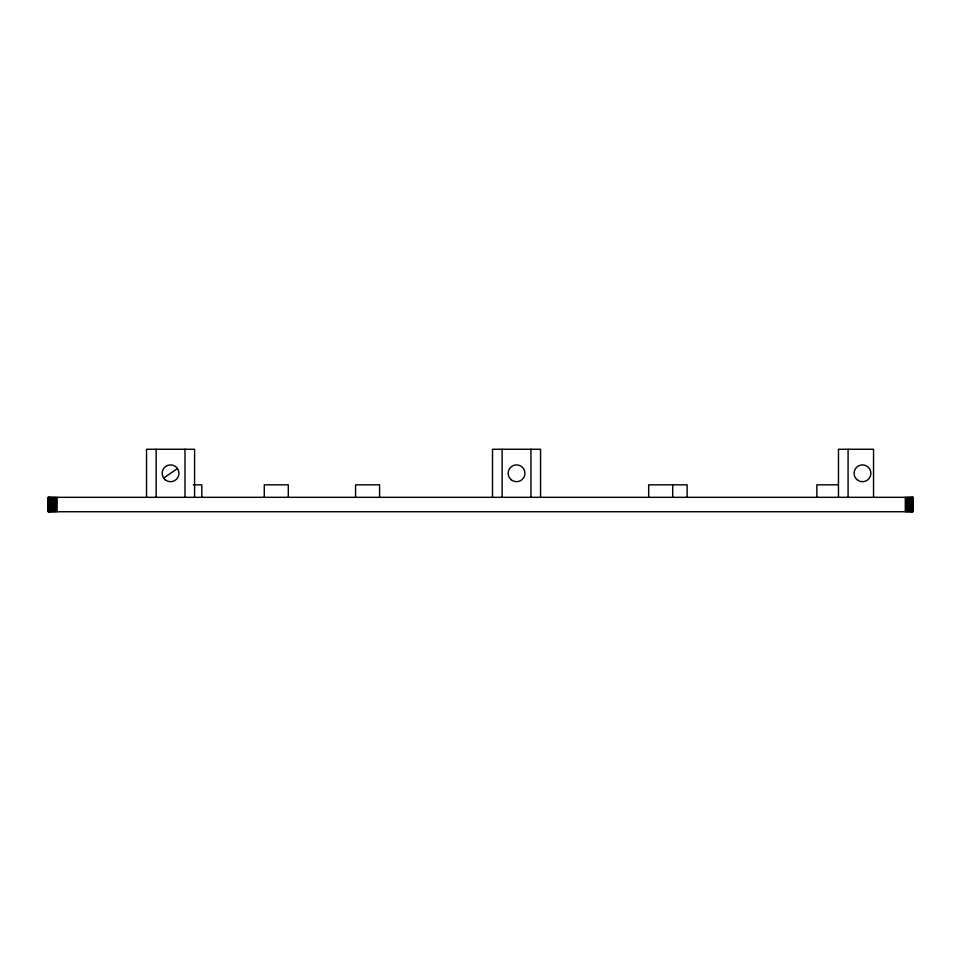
<?xml version="1.0" encoding="UTF-8"?>
<svg xmlns="http://www.w3.org/2000/svg" width="961" height="961" viewBox="0 0 961 961"><rect width="100%" height="100%" fill="white"/><g stroke="black" fill="none" stroke-linecap="round" stroke-linejoin="round"><path stroke-width="1.44" d="M163.658 478.073L177.485 468.512M193.329 484.825L201.81 484.825L201.81 497.317M838.052 484.825L816.862 484.825L816.862 497.317M912.722 497.317L912.722 511.732M912.349 497.317L912.349 511.732M911.833 497.317L911.833 511.732M911.184 497.317L911.184 511.732M910.427 497.317L910.427 511.732M909.55 497.317L909.55 511.732M908.577 497.317L908.577 511.732M907.544 497.317L907.544 511.732M906.439 497.317L906.439 511.732M905.298 497.317L905.298 511.732M873.549 497.317L873.549 449.267L838.472 449.267L838.472 497.317M848.082 449.267L848.082 497.317M687.115 497.317L687.115 484.825L648.675 484.825L648.675 497.317M672.7 484.825L672.7 497.317M540.562 497.317L540.562 449.267L492.512 449.267L492.512 497.317M530.952 449.267L530.952 497.317M502.122 449.267L502.122 497.317M379.595 497.317L379.595 484.825L355.57 484.825L355.57 497.317M288.3 497.317L288.3 484.825L264.275 484.825L264.275 497.317M194.59 497.317L194.59 449.267L146.54 449.267L146.54 497.317M184.98 449.267L184.98 497.317M156.15 449.267L156.15 497.317M57.131 497.317L57.131 511.732M55.702 497.317L55.702 511.732M54.561 497.317L54.561 511.732M53.456 497.317L53.456 511.732M52.423 497.317L52.423 511.732M51.45 497.317L51.45 511.732M50.573 497.317L50.573 511.732M49.816 497.317L49.816 511.732M49.167 497.317L49.167 511.732M48.651 497.317L48.651 511.732M48.278 497.317L48.278 511.732M912.95 497.317L48.05 497.317L48.05 511.732L912.95 511.732L912.95 497.317M857.921 480.356A8.409 8.409 0 0 0 870.894 473.725A8.409 8.409 0 0 0 858.666 465.809A8.409 8.409 0 0 0 857.921 480.356M165.124 479.707A8.409 8.409 0 0 0 178.842 474.794A8.409 8.409 0 0 0 167.743 465.376A8.409 8.409 0 0 0 165.124 479.707M511.096 479.707A8.409 8.409 0 0 0 524.802 474.794A8.409 8.409 0 0 0 513.703 465.376A8.409 8.409 0 0 0 511.096 479.707"/></g></svg>
